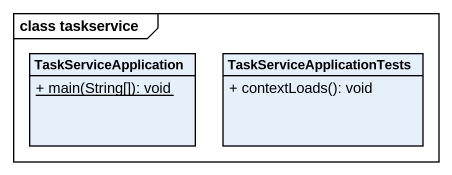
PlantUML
@startuml
mainframe class taskservice
hide circle
hide empty members
skinparam classAttributeIconSize 0
class TaskServiceApplication {
  {static} + main(String[]): void
}
class TaskServiceApplicationTests {
  + contextLoads(): void
}
@enduml
